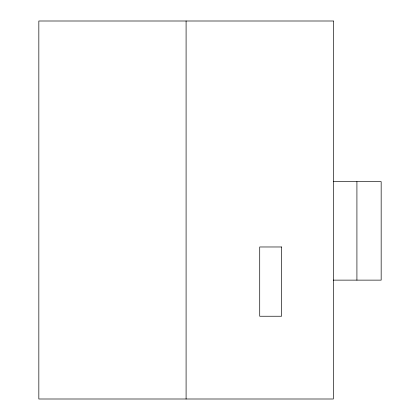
<?xml version="1.0" encoding="UTF-8"?>
<svg xmlns="http://www.w3.org/2000/svg" width="420" height="420" viewBox="0 0 420 420"><rect width="100%" height="100%" fill="white"/><g stroke="black" fill="none" stroke-linecap="round" stroke-linejoin="round"><path stroke-width="0.63" d="M333.349 181.655L381.166 181.655L381.166 280.13L333.349 280.13M356.916 181.655L356.916 280.13M186.091 21L186.091 399M333.349 21L38.834 21L38.834 399L333.349 399L333.349 21M281.547 246.976L259.718 246.976L259.718 316.239L281.547 316.239L281.547 246.976"/></g></svg>
